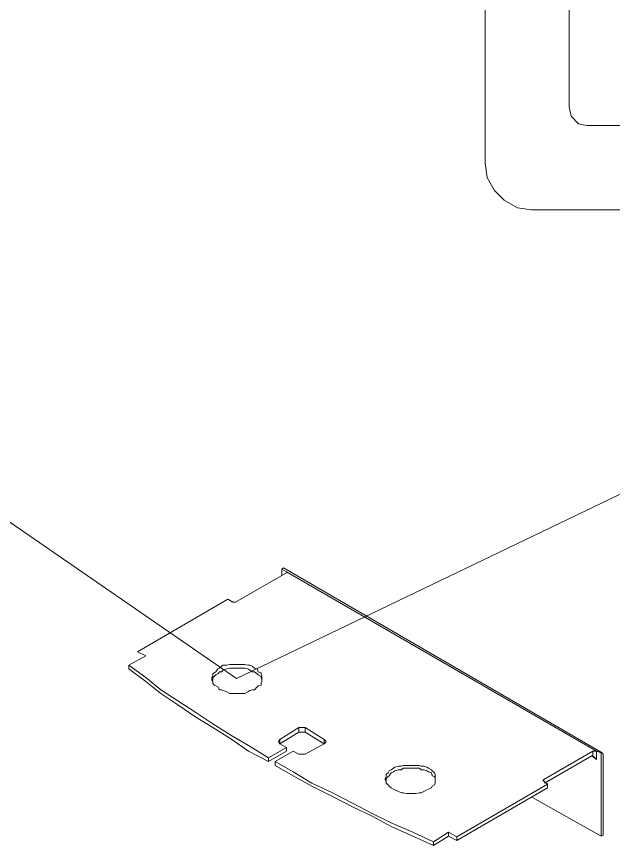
# Model space of a CAD drawing. Header units: millimetres. Extents: x 50 to 186, y -32 to 33.
# Drawn here: x 125.528 to 127.792, y -17.97 to -14.829 of the extents above; entities that cross this region are included whole.
import ezdxf

# ---------------------------------------------------------------- set-up
doc = ezdxf.new("R2010")
doc.units = ezdxf.units.MM
doc.layers.add('Prumada Eletrica', color=40, linetype='Continuous', lineweight=30)

msp = doc.modelspace()

# ---------------------------------------------------------------- linework, layer by layer
at = {"layer": 'Prumada Eletrica', "color": 7, "linetype": 'Continuous', "lineweight": 20, "true_color": 0x000007}
for points in [[(127.3063, -15.3845), (127.3063, -5.6198), (127.3063, -5.6198)], [(127.6248, -15.1708), (127.6248, -11.8703), (127.6248, -11.8703)], [(127.96, -15.242), (127.6918, -15.242), (127.6597, -15.2351), (127.6318, -15.2057), (127.6248, -15.1708)], [(127.3063, -15.3845), (127.3133, -15.439), (127.3412, -15.4879), (127.3776, -15.5242), (127.4278, -15.5535), (127.4809, -15.5605)], [(127.96, -15.5605), (127.4809, -15.5605), (127.4809, -15.5605)], [(124.9751, -16.3818), (126.3621, -17.3372), (128.4866, -16.3175)], [(126.5409, -16.9182), (126.5339, -16.9223), (126.5339, -16.9223)], [(126.5339, -16.9475), (126.5339, -16.9223), (126.5521, -16.9335), (126.5521, -16.9363)], [(127.7491, -17.6193), (126.5409, -16.9182), (126.5409, -16.9182)], [(125.9543, -17.3009), (125.9543, -17.2869), (125.9543, -17.2869)], [(126.4836, -17.6375), (126.4836, -17.6515), (126.4082, -17.6123), (126.3412, -17.5663), (126.2727, -17.523), (126.2085, -17.4838), (126.14, -17.4377), (126.0758, -17.3945), (126.0185, -17.3484), (125.9543, -17.3009)], [(126.2685, -17.3442), (126.2727, -17.3442), (126.2727, -17.333), (126.2769, -17.3302), (126.2839, -17.3232), (126.2909, -17.319), (126.2979, -17.312), (126.3049, -17.312), (126.3118, -17.3051), (126.3258, -17.3009), (126.337, -17.2981), (126.3942, -17.2981), (126.4054, -17.3009), (126.4124, -17.3051), (126.4222, -17.312), (126.4306, -17.312), (126.4403, -17.319), (126.4445, -17.3232), (126.4557, -17.3302), (126.4557, -17.333), (126.4585, -17.3442)], [(126.5982, -17.523), (126.5982, -17.5411), (126.5269, -17.5844)], [(126.6233, -17.523), (126.6233, -17.5411), (126.6945, -17.5844)], [(126.6233, -17.5411), (126.5982, -17.5411), (126.5982, -17.5411)], [(126.5269, -17.5844), (126.5269, -17.569), (126.5269, -17.569)], [(126.6945, -17.5844), (126.6945, -17.569), (126.6945, -17.569)], [(126.5521, -17.5984), (126.5521, -17.6123), (126.4836, -17.6515)], [(127.7281, -17.6123), (127.7463, -17.6193), (127.7463, -17.935), (127.4851, -17.7883)], [(127.7142, -17.6123), (127.7142, -17.6305), (127.71, -17.6305), (127.5312, -17.7339)], [(127.71, -17.6305), (127.7281, -17.6445), (127.7281, -17.6123)], [(127.7463, -17.6193), (127.7491, -17.6193), (127.7533, -17.6235), (127.7533, -17.6305), (127.7533, -17.9308), (127.7463, -17.935)], [(127.1667, -17.9196), (127.1667, -17.935), (127.1094, -17.9699), (127.0312, -17.935), (126.9488, -17.8987), (126.8775, -17.8596), (126.8021, -17.8233), (126.7267, -17.7841), (126.6485, -17.745), (126.5772, -17.7059), (126.5088, -17.6668), (126.5088, -17.6515)], [(127.7142, -17.6305), (127.7281, -17.6445), (127.7281, -17.6445)], [(126.9306, -17.7227), (126.9306, -17.7157), (126.9376, -17.7087), (126.9418, -17.7059), (126.9488, -17.6948), (126.9585, -17.6906), (126.9627, -17.6878), (126.9767, -17.6836), (126.9879, -17.6836), (126.9948, -17.6766), (127.0563, -17.6766), (127.0633, -17.6836), (127.0731, -17.6836), (127.0842, -17.6878), (127.0912, -17.6906), (127.1024, -17.6948), (127.1052, -17.7059), (127.1136, -17.7087), (127.1164, -17.7157), (127.1164, -17.7227)], [(127.5424, -17.7381), (127.5424, -17.752), (127.1988, -17.9518), (127.1667, -17.935)], [(127.5284, -17.7269), (127.5284, -17.7199), (127.5284, -17.7199)], [(127.1094, -17.9559), (127.1094, -17.9699), (127.1094, -17.9699)], [(127.1988, -17.9518), (127.1988, -17.9378), (127.1988, -17.9378)]]:
    msp.add_lwpolyline(points, dxfattribs=at)
for points in [[(127.1988, -17.9378), (127.1667, -17.9196), (127.1094, -17.9559), (127.0312, -17.9196), (126.9488, -17.8847), (126.8775, -17.8484), (126.8021, -17.8093), (126.7267, -17.7702), (126.6485, -17.7339), (126.5772, -17.6906), (126.5088, -17.6515), (126.5772, -17.6123), (126.5982, -17.6235), (126.6233, -17.6235), (126.6945, -17.5844), (126.7015, -17.5802), (126.7015, -17.5732), (126.6945, -17.569), (126.6233, -17.523), (126.5982, -17.523), (126.5269, -17.569), (126.5227, -17.5732), (126.5227, -17.5802), (126.5269, -17.5844), (126.5521, -17.5984), (126.4836, -17.6375), (126.4082, -17.5914), (126.3412, -17.5523), (126.2727, -17.509), (126.2085, -17.4657), (126.14, -17.4224), (126.0758, -17.3805), (126.0185, -17.333), (125.9543, -17.2869), (126.0185, -17.252), (125.9864, -17.2366), (126.33, -17.0369), (126.3482, -17.0481), (126.3579, -17.0481), (126.5521, -16.9363), (126.5521, -16.9335), (127.7281, -17.6123), (127.7142, -17.6123), (127.5284, -17.7199), (127.5242, -17.7227), (127.5284, -17.7269), (127.5424, -17.7381)], [(126.2979, -17.2981), (126.2909, -17.3009), (126.2839, -17.312), (126.2769, -17.3162), (126.2727, -17.319), (126.2727, -17.3302), (126.2685, -17.333), (126.2685, -17.3442), (126.2727, -17.3484), (126.2727, -17.3553), (126.2769, -17.3623), (126.2839, -17.3651), (126.2909, -17.3693), (126.2979, -17.3805), (126.3049, -17.3805), (126.3118, -17.3833), (126.3258, -17.3875), (126.337, -17.3945), (126.3942, -17.3945), (126.4054, -17.3875), (126.4124, -17.3833), (126.4222, -17.3805), (126.4306, -17.3805), (126.4403, -17.3693), (126.4445, -17.3651), (126.4557, -17.3623), (126.4557, -17.3553), (126.4585, -17.3484), (126.4585, -17.3302), (126.4557, -17.319), (126.4557, -17.3162), (126.4445, -17.312), (126.4403, -17.3009), (126.4306, -17.2981), (126.4222, -17.2911), (126.4124, -17.2869), (126.4054, -17.2869), (126.3942, -17.2841), (126.337, -17.2841), (126.3258, -17.2869), (126.3118, -17.2869), (126.3049, -17.2911)], [(127.0912, -17.7562), (127.1024, -17.752), (127.1052, -17.745), (127.1136, -17.7408), (127.1164, -17.7339), (127.1164, -17.7017), (127.1136, -17.6948), (127.1052, -17.6878), (127.1024, -17.6836), (127.0912, -17.6766), (127.0842, -17.6738), (127.0731, -17.6696), (127.0633, -17.6696), (127.0563, -17.6668), (126.9948, -17.6668), (126.9879, -17.6696), (126.9767, -17.6696), (126.9627, -17.6738), (126.9585, -17.6766), (126.9488, -17.6836), (126.9418, -17.6878), (126.9376, -17.6948), (126.9306, -17.7017), (126.9306, -17.7087), (126.9264, -17.7157), (126.9264, -17.7199), (126.9306, -17.7269), (126.9306, -17.7339), (126.9376, -17.7408), (126.9418, -17.745), (126.9488, -17.752), (126.9585, -17.7562), (126.9627, -17.759), (126.9767, -17.766), (126.9879, -17.7702), (126.9948, -17.7702), (127.0088, -17.773), (127.0409, -17.773), (127.0563, -17.7702), (127.0633, -17.7702), (127.0731, -17.766), (127.0842, -17.759)]]:
    msp.add_lwpolyline(points, close=True, dxfattribs=at)

doc.saveas('drawing.dxf')
